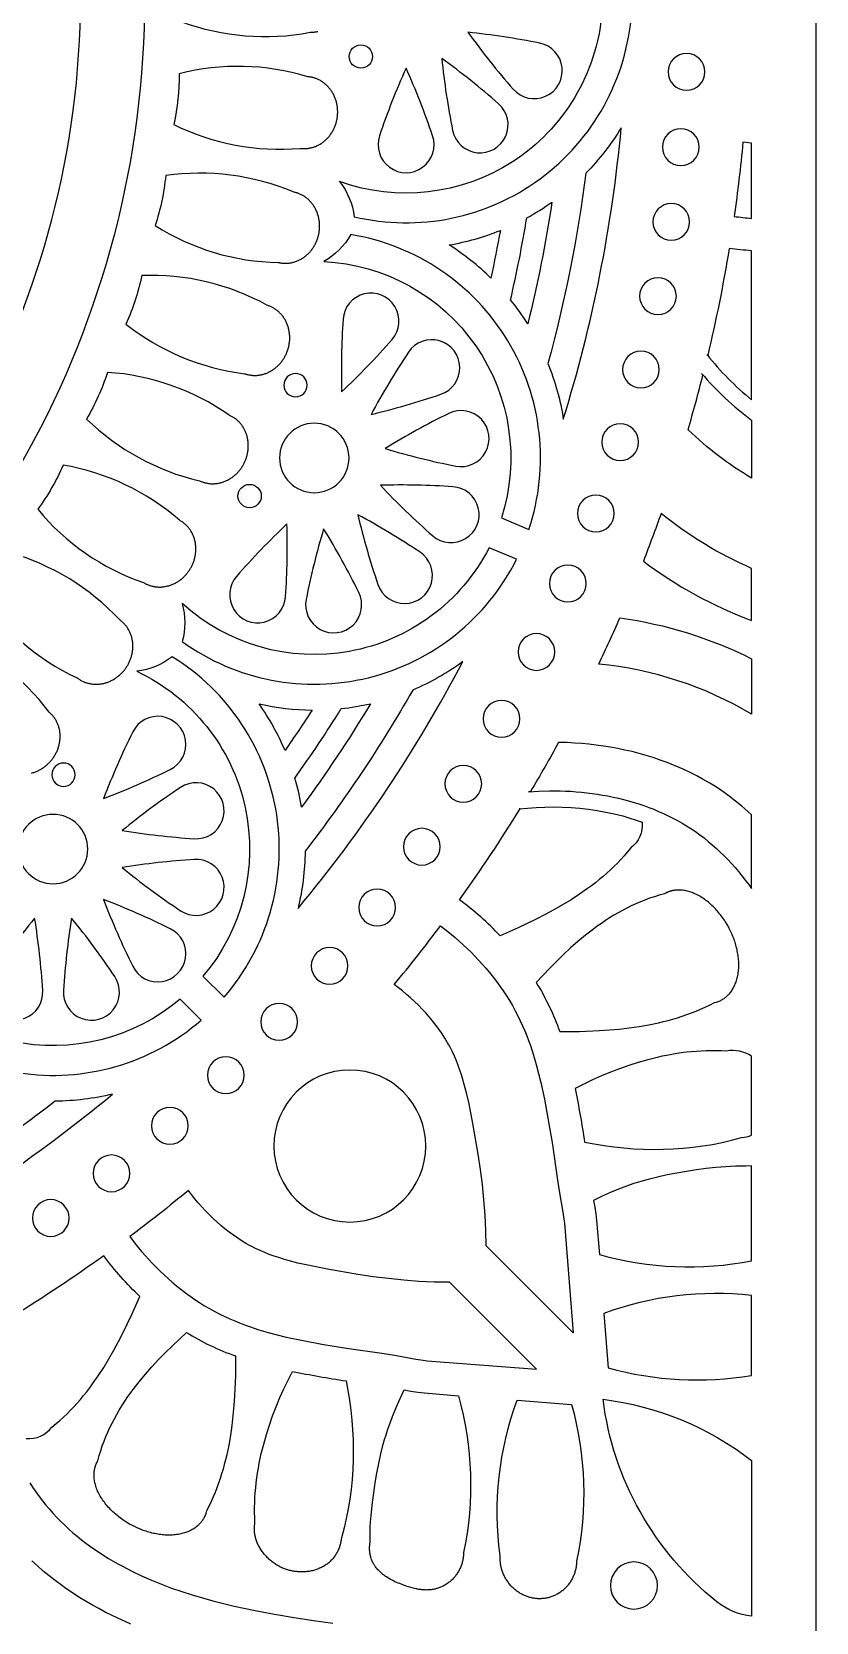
# Model space of a CAD drawing. Extents: x 101 to 1101, y 77 to 2048.
# Drawn here: x 858.1 to 1100.9, y 559.7 to 1051.9 of the extents above; entities that cross this region are included whole.
import ezdxf

# ---------------------------------------------------------------- set-up
doc = ezdxf.new("R2010")
doc.units = 0
doc.layers.add('LAYER_01', color=1, linetype='CONTINUOUS')
doc.layers.add('LAYER_03', color=7, linetype='CONTINUOUS')

msp = doc.modelspace()

# ---------------------------------------------------------------- linework, layer by layer
at = {"layer": 'LAYER_01'}
for points in [[(946.59, 1051.88), (946.35, 1051.83), (946.12, 1051.79), (945.88, 1051.75), (945.65, 1051.72), (945.42, 1051.69), (945.19, 1051.67), (944.96, 1051.66), (944.73, 1051.65), (944.51, 1051.65), (944.21, 1051.62, -0.136609), (904.52, 1054.88, 0.054769)], [(841.88, 877.89, 0.136609), (872.07, 851.92), (872.33, 851.77), (872.51, 851.64), (872.7, 851.51), (872.89, 851.39), (873.09, 851.27), (873.29, 851.16), (873.5, 851.05), (873.71, 850.94), (873.93, 850.84), (874.15, 850.74), (874.38, 850.65), (874.6, 850.56), (874.84, 850.48), (875.07, 850.4), (875.32, 850.33), (875.56, 850.27), (875.81, 850.21), (876.06, 850.16), (876.31, 850.11), (876.57, 850.07), (876.83, 850.04), (877.09, 850.01), (877.35, 849.99), (877.62, 849.98), (877.88, 849.98), (878.15, 849.98), (878.42, 849.99), (878.69, 850), (878.96, 850.03), (879.23, 850.06), (879.51, 850.1), (879.78, 850.14), (880.05, 850.19), (880.32, 850.25), (880.58, 850.32), (880.85, 850.39), (881.12, 850.47), (881.38, 850.56), (881.64, 850.65), (881.9, 850.75), (882.16, 850.86), (882.41, 850.97), (882.66, 851.09), (882.91, 851.22), (883.16, 851.35), (883.4, 851.48), (883.63, 851.62), (883.86, 851.77), (884.09, 851.92), (884.32, 852.08), (884.54, 852.24), (884.75, 852.4), (884.96, 852.57), (885.17, 852.74), (885.37, 852.92), (885.56, 853.1), (885.75, 853.28), (885.93, 853.46), (886.11, 853.65), (886.29, 853.84), (886.46, 854.03), (886.62, 854.23), (886.78, 854.42), (886.93, 854.62), (887.08, 854.82), (887.22, 855.02), (887.36, 855.23), (887.5, 855.44), (887.63, 855.65), (887.76, 855.87), (887.89, 856.1), (888.01, 856.32), (888.13, 856.56), (888.25, 856.79), (888.36, 857.03), (888.46, 857.28), (888.56, 857.53), (888.66, 857.78), (888.75, 858.03), (888.83, 858.29), (888.91, 858.55), (888.98, 858.82), (889.05, 859.08), (889.11, 859.35), (889.17, 859.62), (889.22, 859.89), (889.26, 860.17), (889.29, 860.44), (889.32, 860.72), (889.34, 861), (889.36, 861.27), (889.37, 861.55), (889.37, 861.83), (889.36, 862.11), (889.35, 862.38), (889.33, 862.66), (889.3, 862.93), (889.27, 863.21), (889.23, 863.48), (889.18, 863.75), (889.13, 864.02), (889.06, 864.28), (889, 864.54), (888.92, 864.8), (888.84, 865.06), (888.75, 865.31), (888.66, 865.56), (888.56, 865.8), (888.46, 866.04), (888.34, 866.28), (888.23, 866.51), (888.11, 866.74), (887.98, 866.96), (887.85, 867.18), (887.71, 867.39), (887.57, 867.6), (887.42, 867.8), (887.27, 868), (887.12, 868.19), (886.96, 868.37), (886.8, 868.55), (886.64, 868.73), (886.47, 868.9), (886.3, 869.06), (886.13, 869.22), (885.95, 869.37), (885.78, 869.51), (885.6, 869.65), (885.42, 869.79), (885.2, 869.98, 0.136609), (851.17, 890.68, -0.054757)], [(857.93, 822.46), (858.2, 822.54), (858.47, 822.62), (858.73, 822.7), (858.99, 822.79), (859.25, 822.89), (859.51, 822.99), (859.76, 823.1), (860.01, 823.22), (860.26, 823.34), (860.5, 823.47), (860.74, 823.6), (860.97, 823.74), (861.2, 823.88), (861.43, 824.02), (861.65, 824.17), (861.87, 824.33), (862.08, 824.48), (862.29, 824.64), (862.49, 824.81), (862.69, 824.98), (862.88, 825.15), (863.07, 825.32), (863.25, 825.5), (863.43, 825.67), (863.6, 825.86), (863.77, 826.04), (863.94, 826.22), (864.1, 826.41), (864.26, 826.61), (864.41, 826.81), (864.56, 827.01), (864.71, 827.22), (864.86, 827.44), (865, 827.66), (865.14, 827.88), (865.28, 828.11), (865.41, 828.34), (865.53, 828.58), (865.65, 828.82), (865.77, 829.06), (865.88, 829.31), (865.99, 829.56), (866.09, 829.81), (866.18, 830.07), (866.27, 830.33), (866.35, 830.6), (866.43, 830.86), (866.5, 831.13), (866.56, 831.4), (866.62, 831.67), (866.67, 831.94), (866.72, 832.22), (866.75, 832.49), (866.78, 832.77), (866.81, 833.05), (866.82, 833.32), (866.83, 833.6), (866.83, 833.88), (866.83, 834.15), (866.82, 834.43), (866.8, 834.7), (866.77, 834.97), (866.74, 835.24), (866.7, 835.51), (866.65, 835.77), (866.6, 836.04), (866.53, 836.3), (866.47, 836.55), (866.39, 836.81), (866.31, 837.06), (866.23, 837.3), (866.14, 837.55), (866.04, 837.79), (865.94, 838.02), (865.83, 838.25), (865.71, 838.48), (865.6, 838.7), (865.47, 838.91), (865.34, 839.12), (865.21, 839.33), (865.07, 839.53), (864.93, 839.73), (864.79, 839.92), (864.64, 840.1), (864.49, 840.28), (864.33, 840.46), (864.17, 840.63), (864.01, 840.79), (863.85, 840.95), (863.68, 841.1), (863.49, 841.32, 0.136609), (831.81, 865.45, -0.054757)], [(856.35, 616.54, 0.257322), (864.3, 620.11), (865.62, 621.17), (866.76, 622.16), (867.89, 623.18), (868.99, 624.22), (870.06, 625.29), (871.11, 626.39), (872.13, 627.52), (873.13, 628.66), (874.11, 629.83), (875.06, 631.02), (876, 632.24), (876.91, 633.47), (878.66, 635.99), (880.34, 638.57), (881.94, 641.2), (883.48, 643.89), (884.95, 646.61), (886.36, 649.36), (889.03, 654.92), (891.54, 660.5, -0.041587), (880.33, 673.1), (880.33, 673.1, -0.017616), (852.2, 654.39)]]:
    msp.add_lwpolyline(points, format="xyb", dxfattribs=at)
for points in [[(953.36, 1005.53, -0.136866), (957.91, 994.62, 0.461775), (1043.79, 1057.78), (1034.58, 1057.78, -0.493474)], [(993.11, 1051.72, 0.024062), (1007.13, 1034.13, 1.39346), (1015.35, 1048.36, 0.024062)], [(985.01, 1043.62, 0.024062), (988.36, 1021.38, 1.39346), (1002.59, 1029.59, 0.024062)], [(902.03, 1023.18, 0.136609), (941.17, 1015.79), (941.46, 1015.78), (941.68, 1015.76), (941.91, 1015.75), (942.14, 1015.74), (942.37, 1015.73), (942.6, 1015.74), (942.84, 1015.74), (943.08, 1015.76), (943.31, 1015.78), (943.55, 1015.8), (943.8, 1015.84), (944.04, 1015.87), (944.28, 1015.92), (944.52, 1015.97), (944.77, 1016.03), (945.01, 1016.1), (945.25, 1016.17), (945.5, 1016.25), (945.74, 1016.34), (945.98, 1016.43), (946.22, 1016.53), (946.46, 1016.64), (946.7, 1016.76), (946.94, 1016.88), (947.17, 1017.01), (947.4, 1017.15), (947.63, 1017.29), (947.86, 1017.44), (948.08, 1017.59), (948.3, 1017.76), (948.51, 1017.92), (948.73, 1018.1), (948.93, 1018.28), (949.14, 1018.46), (949.34, 1018.66), (949.53, 1018.85), (949.72, 1019.06), (949.91, 1019.26), (950.09, 1019.47), (950.26, 1019.69), (950.43, 1019.91), (950.59, 1020.14), (950.75, 1020.36), (950.9, 1020.6), (951.05, 1020.83), (951.19, 1021.07), (951.32, 1021.31), (951.45, 1021.55), (951.58, 1021.8), (951.69, 1022.04), (951.8, 1022.29), (951.9, 1022.54), (952, 1022.79), (952.09, 1023.04), (952.18, 1023.3), (952.26, 1023.55), (952.33, 1023.8), (952.4, 1024.05), (952.46, 1024.31), (952.52, 1024.56), (952.57, 1024.81), (952.61, 1025.06), (952.65, 1025.31), (952.68, 1025.55), (952.71, 1025.8), (952.74, 1026.04), (952.75, 1026.29), (952.77, 1026.54), (952.78, 1026.8), (952.78, 1027.05), (952.78, 1027.31), (952.77, 1027.57), (952.76, 1027.83), (952.74, 1028.09), (952.71, 1028.36), (952.68, 1028.62), (952.64, 1028.89), (952.6, 1029.15), (952.55, 1029.42), (952.49, 1029.68), (952.43, 1029.95), (952.36, 1030.21), (952.29, 1030.48), (952.21, 1030.74), (952.12, 1031), (952.03, 1031.26), (951.92, 1031.52), (951.82, 1031.78), (951.7, 1032.03), (951.58, 1032.28), (951.46, 1032.53), (951.33, 1032.77), (951.19, 1033.02), (951.05, 1033.25), (950.9, 1033.49), (950.74, 1033.72), (950.58, 1033.94), (950.41, 1034.16), (950.24, 1034.37), (950.07, 1034.58), (949.89, 1034.79), (949.7, 1034.99), (949.51, 1035.18), (949.32, 1035.37), (949.12, 1035.55), (948.92, 1035.72), (948.71, 1035.89), (948.5, 1036.05), (948.29, 1036.21), (948.08, 1036.36), (947.86, 1036.5), (947.64, 1036.64), (947.42, 1036.77), (947.2, 1036.89), (946.97, 1037), (946.75, 1037.11), (946.52, 1037.21), (946.29, 1037.31), (946.06, 1037.4), (945.83, 1037.48), (945.6, 1037.56), (945.37, 1037.62), (945.15, 1037.69), (944.92, 1037.74), (944.69, 1037.79), (944.46, 1037.84), (944.24, 1037.88), (944.01, 1037.91), (943.79, 1037.93), (943.5, 1037.99, 0.136609), (903.68, 1038.9, -0.054757)], [(973.94, 1040.65, 0.024062), (965.73, 1019.72, 1.39346), (982.16, 1019.72, 0.024062)], [(1029.59, 1008.09, -0.034747), (1017.88, 949.24, -0.057397), (1022.64, 932.03, 0.052173), (1040.57, 1022.17, -0.057397)], [(1080.94, 1017.37), (1078.26, 1017.71, -0.012057), (1075.53, 994.75, 0.014316), (1080.94, 994.15)], [(896.24, 991.91, 0.136609), (934.39, 980.47), (934.68, 980.44), (934.9, 980.39), (935.13, 980.35), (935.35, 980.32), (935.58, 980.29), (935.81, 980.27), (936.05, 980.25), (936.29, 980.24), (936.53, 980.24), (936.77, 980.24), (937.01, 980.24), (937.25, 980.26), (937.5, 980.28), (937.75, 980.3), (938, 980.34), (938.25, 980.38), (938.5, 980.43), (938.75, 980.48), (939, 980.54), (939.25, 980.61), (939.5, 980.69), (939.75, 980.77), (939.99, 980.86), (940.24, 980.96), (940.49, 981.06), (940.73, 981.17), (940.97, 981.29), (941.21, 981.41), (941.45, 981.54), (941.69, 981.68), (941.92, 981.83), (942.15, 981.98), (942.38, 982.14), (942.6, 982.3), (942.82, 982.47), (943.03, 982.65), (943.24, 982.83), (943.45, 983.01), (943.65, 983.21), (943.84, 983.4), (944.03, 983.6), (944.22, 983.81), (944.4, 984.02), (944.58, 984.24), (944.75, 984.45), (944.91, 984.68), (945.07, 984.9), (945.22, 985.13), (945.37, 985.36), (945.51, 985.59), (945.65, 985.83), (945.78, 986.07), (945.9, 986.31), (946.02, 986.55), (946.13, 986.79), (946.23, 987.03), (946.33, 987.27), (946.42, 987.52), (946.51, 987.76), (946.59, 988.01), (946.67, 988.25), (946.74, 988.49), (946.81, 988.74), (946.86, 988.98), (946.92, 989.22), (946.97, 989.46), (947.01, 989.71), (947.05, 989.96), (947.09, 990.21), (947.12, 990.46), (947.14, 990.72), (947.16, 990.98), (947.17, 991.24), (947.18, 991.5), (947.18, 991.77), (947.18, 992.03), (947.17, 992.3), (947.16, 992.57), (947.14, 992.84), (947.11, 993.11), (947.07, 993.38), (947.03, 993.65), (946.99, 993.92), (946.93, 994.19), (946.87, 994.46), (946.81, 994.73), (946.73, 994.99), (946.65, 995.26), (946.57, 995.52), (946.48, 995.79), (946.38, 996.05), (946.27, 996.3), (946.16, 996.56), (946.04, 996.81), (945.92, 997.06), (945.79, 997.3), (945.65, 997.54), (945.51, 997.78), (945.36, 998.01), (945.21, 998.23), (945.05, 998.46), (944.88, 998.67), (944.72, 998.89), (944.54, 999.09), (944.36, 999.29), (944.18, 999.49), (943.99, 999.68), (943.8, 999.86), (943.61, 1000.04), (943.41, 1000.21), (943.21, 1000.37), (943.01, 1000.53), (942.8, 1000.68), (942.59, 1000.83), (942.38, 1000.96), (942.17, 1001.1), (941.95, 1001.22), (941.74, 1001.34), (941.52, 1001.45), (941.3, 1001.56), (941.08, 1001.66), (940.86, 1001.75), (940.64, 1001.83), (940.42, 1001.91), (940.19, 1001.99), (939.97, 1002.06), (939.75, 1002.12), (939.53, 1002.17), (939.31, 1002.22), (939.03, 1002.31, 0.136609), (899.53, 1007.37, -0.054757)], [(1019.13, 999.17, -0.022725), (1011.63, 961.47, 0.029452), (1006.3, 968.95, 0.015532), (1011.35, 994.31, 0.029452)], [(1003.14, 990.43, -0.009198), (1000.21, 975.68, 0.052907), (987.31, 985.91, 0.052907)], [(956.81, 989.12, -0.136866), (948.44, 980.77, -0.493474), (1003.47, 901.42), (1011.99, 897.89, 0.461775)], [(1080.94, 984.12, -0.016325), (1074.01, 984.86, -0.017616), (1067.35, 951.75), (1067.17, 951.97, 0.05534), (1080.94, 938.02)], [(887.22, 961.42, 0.136609), (923.96, 946.06), (924.25, 945.99), (924.46, 945.93), (924.68, 945.86), (924.9, 945.81), (925.13, 945.75), (925.35, 945.71), (925.59, 945.67), (925.82, 945.63), (926.06, 945.6), (926.3, 945.58), (926.54, 945.56), (926.79, 945.54), (927.03, 945.54), (927.28, 945.54), (927.53, 945.55), (927.78, 945.56), (928.04, 945.58), (928.29, 945.61), (928.55, 945.65), (928.8, 945.69), (929.06, 945.74), (929.32, 945.79), (929.57, 945.86), (929.83, 945.93), (930.09, 946), (930.34, 946.09), (930.59, 946.18), (930.84, 946.28), (931.1, 946.39), (931.34, 946.5), (931.59, 946.62), (931.83, 946.75), (932.07, 946.88), (932.31, 947.02), (932.55, 947.16), (932.78, 947.32), (933.01, 947.47), (933.23, 947.64), (933.45, 947.81), (933.67, 947.98), (933.88, 948.16), (934.08, 948.35), (934.29, 948.54), (934.48, 948.74), (934.68, 948.93), (934.86, 949.14), (935.04, 949.35), (935.22, 949.56), (935.39, 949.77), (935.55, 949.99), (935.71, 950.21), (935.87, 950.43), (936.01, 950.66), (936.16, 950.88), (936.29, 951.11), (936.42, 951.34), (936.55, 951.57), (936.66, 951.81), (936.78, 952.04), (936.88, 952.28), (936.99, 952.51), (937.08, 952.74), (937.17, 952.98), (937.25, 953.21), (937.33, 953.45), (937.41, 953.68), (937.48, 953.92), (937.54, 954.17), (937.6, 954.41), (937.66, 954.66), (937.71, 954.91), (937.76, 955.17), (937.8, 955.43), (937.83, 955.69), (937.86, 955.95), (937.89, 956.22), (937.91, 956.48), (937.92, 956.75), (937.93, 957.02), (937.93, 957.29), (937.92, 957.57), (937.91, 957.84), (937.89, 958.11), (937.87, 958.39), (937.84, 958.66), (937.8, 958.94), (937.75, 959.21), (937.7, 959.48), (937.64, 959.75), (937.58, 960.03), (937.51, 960.29), (937.43, 960.56), (937.34, 960.82), (937.25, 961.09), (937.16, 961.35), (937.05, 961.6), (936.94, 961.86), (936.82, 962.1), (936.7, 962.35), (936.57, 962.59), (936.44, 962.83), (936.3, 963.06), (936.15, 963.29), (936, 963.51), (935.85, 963.73), (935.68, 963.95), (935.52, 964.15), (935.35, 964.35), (935.17, 964.55), (934.99, 964.74), (934.81, 964.93), (934.63, 965.1), (934.44, 965.28), (934.24, 965.44), (934.05, 965.6), (933.85, 965.76), (933.65, 965.9), (933.45, 966.04), (933.24, 966.18), (933.03, 966.31), (932.83, 966.43), (932.62, 966.54), (932.4, 966.65), (932.19, 966.75), (931.98, 966.85), (931.77, 966.94), (931.55, 967.02), (931.34, 967.1), (931.13, 967.17), (930.86, 967.29, 0.136609), (892.1, 976.45, -0.054757)], [(954.01, 940.45, 0.024062), (969.61, 956.65, 1.39346), (954.43, 962.93, 0.024062)], [(963.1, 933.47, 0.024062), (984.71, 939.7, 1.39346), (974.71, 952.74, 0.024062)], [(875.05, 932.04, 0.136609), (909.99, 912.92), (910.27, 912.83), (910.47, 912.74), (910.68, 912.65), (910.9, 912.57), (911.12, 912.5), (911.34, 912.43), (911.57, 912.36), (911.79, 912.3), (912.03, 912.25), (912.26, 912.2), (912.5, 912.15), (912.75, 912.12), (912.99, 912.09), (913.24, 912.06), (913.49, 912.04), (913.74, 912.03), (913.99, 912.02), (914.25, 912.02), (914.51, 912.03), (914.77, 912.05), (915.03, 912.07), (915.29, 912.1), (915.55, 912.13), (915.81, 912.18), (916.07, 912.23), (916.34, 912.29), (916.6, 912.35), (916.86, 912.42), (917.12, 912.5), (917.38, 912.59), (917.64, 912.68), (917.89, 912.78), (918.14, 912.89), (918.4, 913), (918.65, 913.12), (918.89, 913.25), (919.13, 913.39), (919.37, 913.53), (919.61, 913.67), (919.84, 913.82), (920.07, 913.98), (920.3, 914.14), (920.52, 914.31), (920.73, 914.49), (920.95, 914.66), (921.15, 914.85), (921.35, 915.03), (921.55, 915.22), (921.74, 915.42), (921.93, 915.62), (922.11, 915.82), (922.29, 916.03), (922.46, 916.23), (922.62, 916.45), (922.78, 916.66), (922.93, 916.87), (923.08, 917.09), (923.22, 917.31), (923.36, 917.53), (923.49, 917.75), (923.62, 917.98), (923.74, 918.2), (923.85, 918.43), (923.96, 918.65), (924.06, 918.87), (924.16, 919.1), (924.25, 919.33), (924.34, 919.57), (924.43, 919.81), (924.51, 920.05), (924.59, 920.29), (924.66, 920.54), (924.73, 920.79), (924.79, 921.05), (924.85, 921.31), (924.9, 921.57), (924.95, 921.83), (924.99, 922.1), (925.03, 922.37), (925.06, 922.64), (925.08, 922.91), (925.09, 923.18), (925.11, 923.46), (925.11, 923.73), (925.11, 924.01), (925.1, 924.28), (925.08, 924.56), (925.06, 924.84), (925.03, 925.11), (924.99, 925.39), (924.95, 925.66), (924.9, 925.94), (924.84, 926.21), (924.78, 926.48), (924.71, 926.75), (924.63, 927.01), (924.55, 927.28), (924.46, 927.54), (924.36, 927.79), (924.26, 928.05), (924.15, 928.3), (924.04, 928.54), (923.92, 928.79), (923.79, 929.02), (923.66, 929.26), (923.52, 929.49), (923.38, 929.71), (923.23, 929.93), (923.07, 930.14), (922.92, 930.35), (922.75, 930.55), (922.59, 930.75), (922.42, 930.94), (922.24, 931.13), (922.06, 931.3), (921.88, 931.48), (921.7, 931.65), (921.51, 931.81), (921.32, 931.96), (921.13, 932.11), (920.93, 932.25), (920.74, 932.39), (920.54, 932.52), (920.34, 932.64), (920.14, 932.76), (919.94, 932.87), (919.73, 932.98), (919.53, 933.08), (919.32, 933.17), (919.07, 933.32, 0.136609), (881.48, 946.48, -0.054757)], [(1080.94, 913.78, -0.060132), (1061.27, 928.75, 0.009156), (1065.87, 945.7), (1065.47, 946.16, 0.057146), (1080.94, 931.71)], [(967.48, 922.89, 0.024062), (989.31, 917.48, 1.39346), (987.17, 933.77, 0.024062)], [(859.89, 904.1, 0.136609), (892.63, 881.43), (892.9, 881.31), (893.09, 881.2), (893.29, 881.09), (893.5, 880.99), (893.71, 880.89), (893.92, 880.8), (894.14, 880.71), (894.36, 880.62), (894.59, 880.54), (894.82, 880.47), (895.05, 880.4), (895.29, 880.34), (895.53, 880.28), (895.77, 880.23), (896.02, 880.19), (896.27, 880.15), (896.52, 880.12), (896.78, 880.09), (897.03, 880.07), (897.29, 880.06), (897.55, 880.05), (897.82, 880.05), (898.08, 880.06), (898.34, 880.08), (898.61, 880.1), (898.88, 880.13), (899.14, 880.17), (899.41, 880.21), (899.68, 880.27), (899.94, 880.32), (900.21, 880.39), (900.48, 880.46), (900.74, 880.54), (901, 880.63), (901.26, 880.72), (901.52, 880.83), (901.77, 880.93), (902.03, 881.05), (902.28, 881.17), (902.53, 881.29), (902.77, 881.43), (903.01, 881.57), (903.25, 881.71), (903.48, 881.86), (903.71, 882.01), (903.93, 882.17), (904.16, 882.34), (904.37, 882.51), (904.58, 882.68), (904.79, 882.86), (904.99, 883.04), (905.19, 883.23), (905.38, 883.42), (905.56, 883.61), (905.74, 883.81), (905.92, 884.01), (906.09, 884.21), (906.25, 884.41), (906.41, 884.62), (906.56, 884.82), (906.71, 885.03), (906.85, 885.24), (906.99, 885.45), (907.12, 885.66), (907.25, 885.88), (907.37, 886.09), (907.49, 886.31), (907.6, 886.54), (907.71, 886.76), (907.82, 887), (907.92, 887.23), (908.02, 887.47), (908.11, 887.72), (908.2, 887.96), (908.29, 888.21), (908.37, 888.47), (908.44, 888.73), (908.51, 888.99), (908.57, 889.25), (908.63, 889.52), (908.68, 889.78), (908.73, 890.05), (908.77, 890.32), (908.8, 890.6), (908.82, 890.87), (908.84, 891.15), (908.86, 891.43), (908.86, 891.7), (908.86, 891.98), (908.86, 892.26), (908.84, 892.54), (908.82, 892.81), (908.79, 893.09), (908.76, 893.36), (908.72, 893.64), (908.67, 893.91), (908.61, 894.18), (908.55, 894.45), (908.48, 894.72), (908.41, 894.98), (908.32, 895.24), (908.23, 895.5), (908.14, 895.75), (908.04, 896), (907.93, 896.25), (907.82, 896.49), (907.7, 896.72), (907.57, 896.96), (907.44, 897.19), (907.31, 897.41), (907.17, 897.63), (907.02, 897.84), (906.87, 898.05), (906.72, 898.25), (906.56, 898.45), (906.4, 898.64), (906.23, 898.82), (906.06, 899), (905.89, 899.18), (905.72, 899.35), (905.54, 899.51), (905.36, 899.66), (905.17, 899.81), (904.99, 899.96), (904.8, 900.1), (904.61, 900.23), (904.42, 900.36), (904.23, 900.48), (904.03, 900.59), (903.79, 900.76, 0.136609), (867.79, 917.78, -0.054757)], [(965.99, 911.53, 0.024062), (982.19, 895.93, 1.39346), (988.48, 911.11, 0.024062)], [(959.01, 902.44, 0.024062), (965.24, 880.83, 1.39346), (978.28, 890.84, 0.024062)], [(1080.94, 885.83, -0.068065), (1052.92, 902.82, -0.008194), (1047.43, 888.09, 0.072327), (1080.94, 869.69)], [(937.07, 899.56, 0.024062), (921.47, 883.36, 1.39346), (936.65, 877.07, 0.024062)], [(948.43, 898.06, 0.024062), (943.02, 876.23, 1.39346), (959.31, 878.38, 0.024062)], [(904.62, 874.98, -0.136866), (904.64, 863.16, 0.461775), (1008.16, 888.65), (999.65, 892.18, -0.493474)], [(1080.94, 840.73, 0.109104), (1033.62, 856.23, 0.008194), (1040.16, 870.52, -0.081681), (1080.94, 857.86)], [(901.52, 858.5, -0.136866), (890.59, 854, -0.493474), (911.07, 759.62), (917.59, 753.1, 0.461775)], [(976.02, 848.17, -0.034747), (942.69, 798.29, -0.057397), (940.49, 780.57, 0.052173), (991.55, 856.98, -0.057397)], [(944.83, 841.98, -0.009198), (936.47, 829.48, 0.052907), (928.47, 843.87, 0.052907)], [(962.95, 843.94, -0.022725), (941.6, 811.98, 0.029452), (939.53, 820.93, 0.015532), (953.89, 842.42, 0.029452)], [(880.31, 814.61, 0.024062), (900.93, 823.6, 1.39346), (889.31, 835.22, 0.024062)], [(1080.94, 809.51), (1079.73, 810.62), (1077.88, 812.23), (1075.99, 813.78), (1074.03, 815.29), (1072.02, 816.73), (1070.03, 818.07), (1068, 819.34), (1065.99, 820.51), (1063.95, 821.62), (1061.88, 822.68), (1059.77, 823.67), (1057.31, 824.74), (1054.81, 825.74), (1052.67, 826.52), (1050.51, 827.25), (1048.32, 827.92), (1046.13, 828.54), (1043.93, 829.11), (1041.73, 829.62), (1039.51, 830.08), (1037.28, 830.48), (1035.06, 830.84), (1032.83, 831.15), (1030.59, 831.41), (1028.35, 831.62), (1026.12, 831.78), (1023.88, 831.9), (1021.19, 831.98, -0.009156), (1012.46, 816.74), (1011.85, 816.7), (1015.1, 816.9), (1018.37, 816.99), (1020.01, 816.99), (1021.66, 816.97), (1023.31, 816.91), (1024.96, 816.83), (1026.61, 816.71), (1028.26, 816.57), (1029.9, 816.39), (1031.55, 816.19), (1033.18, 815.95), (1034.82, 815.69), (1036.45, 815.39), (1038.07, 815.06), (1039.68, 814.7), (1041.28, 814.31), (1042.87, 813.88), (1044.46, 813.42), (1046.02, 812.93), (1047.58, 812.41), (1049.12, 811.85), (1050.65, 811.26), (1052.15, 810.64), (1053.65, 809.98), (1055.12, 809.28), (1056.57, 808.55), (1058, 807.79), (1059.41, 806.99), (1060.8, 806.16), (1062.17, 805.29), (1063.54, 804.36), (1064.89, 803.39), (1066.21, 802.39), (1067.51, 801.35), (1068.77, 800.28), (1070.02, 799.18), (1071.23, 798.05), (1072.42, 796.89), (1073.58, 795.7), (1074.72, 794.49), (1075.82, 793.25), (1076.9, 791.99), (1077.95, 790.7), (1078.98, 789.39), (1079.98, 788.07), (1080.94, 786.72)], [(886.04, 804.69, 0.024062), (908.39, 802.17, 1.39346), (904.14, 818.04, 0.024062)], [(1009.23, 811.42), (1008.94, 811.39), (1011.59, 811.66), (1014.24, 811.85), (1016.93, 811.96), (1019.62, 812), (1022.33, 811.95), (1025.03, 811.81), (1027.74, 811.6), (1030.43, 811.29), (1033.11, 810.9), (1035.78, 810.43), (1038.41, 809.86), (1039.71, 809.55), (1041.02, 809.21), (1042.3, 808.85), (1043.58, 808.46), (1044.85, 808.06), (1047.08, 807.28, -0.257322), (1043.52, 799.32), (1042.45, 798.01), (1041.46, 796.86), (1040.44, 795.73), (1039.4, 794.64), (1038.33, 793.56), (1037.23, 792.51), (1036.11, 791.49), (1034.96, 790.49), (1033.79, 789.51), (1032.6, 788.56), (1031.39, 787.63), (1030.15, 786.72), (1027.64, 784.96), (1025.05, 783.28), (1022.42, 781.68), (1019.73, 780.14), (1017.01, 778.67), (1014.26, 777.26), (1008.7, 774.59), (1003.12, 772.08, 0.041587), (990.52, 783.29), (990.52, 783.3, 0.017616)], [(886.04, 793.23, 0.024062), (904.14, 779.88, 1.39346), (908.39, 795.75, 0.024062)], [(880.31, 783.31, 0.024062), (889.31, 762.7, 1.39346), (900.93, 774.32, 0.024062)], [(1014.25, 757.67, -0.051759), (1021.53, 742.47), (1027.65, 742.53), (1033.81, 742.77), (1036.89, 742.98), (1039.97, 743.26), (1043.04, 743.61), (1046.09, 744.05), (1049.12, 744.58), (1052.13, 745.21), (1053.62, 745.56), (1055.1, 745.94), (1056.57, 746.35), (1058.03, 746.78), (1059.48, 747.25), (1060.92, 747.74), (1062.34, 748.26), (1063.76, 748.82), (1065.15, 749.4), (1066.53, 750.02), (1067.9, 750.67), (1069.41, 751.44), (1069.84, 751.55), (1070.11, 751.63), (1070.37, 751.71), (1070.63, 751.81), (1070.9, 751.91), (1071.16, 752.03), (1071.42, 752.15), (1071.67, 752.29), (1071.93, 752.43), (1072.18, 752.59), (1072.43, 752.75), (1072.67, 752.93), (1072.8, 753.02), (1072.92, 753.12), (1073.04, 753.21), (1073.16, 753.31), (1073.27, 753.42), (1073.39, 753.52), (1073.51, 753.63), (1073.62, 753.74), (1073.73, 753.85), (1073.84, 753.97), (1074.06, 754.21), (1074.28, 754.46), (1074.49, 754.73), (1074.69, 755), (1074.88, 755.28), (1075.07, 755.58), (1075.25, 755.88), (1075.43, 756.2), (1075.59, 756.52), (1075.75, 756.86), (1075.9, 757.21), (1076.04, 757.56), (1076.17, 757.92), (1076.29, 758.3), (1076.41, 758.68), (1076.51, 759.07), (1076.6, 759.47), (1076.68, 759.87), (1076.76, 760.28), (1076.82, 760.7), (1076.87, 761.13), (1076.91, 761.56), (1076.94, 761.99), (1076.96, 762.44), (1076.97, 762.88), (1076.97, 763.33), (1076.96, 763.78), (1076.94, 764.24), (1076.91, 764.69), (1076.87, 765.15), (1076.82, 765.61), (1076.76, 766.07), (1076.69, 766.53), (1076.61, 766.99), (1076.52, 767.45), (1076.42, 767.91), (1076.31, 768.37), (1076.19, 768.82), (1076.07, 769.27), (1075.94, 769.72), (1075.8, 770.17), (1075.65, 770.61), (1075.49, 771.05), (1075.16, 771.91), (1074.81, 772.75), (1074.42, 773.59), (1074, 774.42), (1073.54, 775.26), (1073.04, 776.1), (1072.78, 776.52), (1072.51, 776.93), (1072.23, 777.35), (1071.95, 777.75), (1071.65, 778.16), (1071.35, 778.56), (1071.04, 778.95), (1070.72, 779.34), (1070.39, 779.72), (1070.06, 780.1), (1069.72, 780.47), (1069.37, 780.83), (1069.02, 781.18), (1068.66, 781.53), (1068.3, 781.86), (1067.93, 782.19), (1067.56, 782.5), (1067.18, 782.8), (1066.8, 783.09), (1066.42, 783.37), (1066.03, 783.64), (1065.65, 783.89), (1065.26, 784.14), (1064.87, 784.37), (1064.48, 784.59), (1064.09, 784.79), (1063.7, 784.98), (1063.31, 785.16), (1062.93, 785.32), (1062.54, 785.48), (1062.16, 785.62), (1061.78, 785.74), (1061.4, 785.85), (1061.02, 785.95), (1060.65, 786.04), (1060.29, 786.11), (1059.92, 786.17), (1059.56, 786.22), (1059.21, 786.25), (1058.86, 786.27), (1058.52, 786.28), (1058.18, 786.28), (1057.85, 786.27), (1057.53, 786.25), (1057.37, 786.23), (1057.21, 786.21), (1057.05, 786.19), (1056.9, 786.17), (1056.75, 786.14), (1056.59, 786.12), (1056.44, 786.09), (1056.3, 786.05), (1056.15, 786.02), (1056.01, 785.98), (1055.86, 785.94), (1055.72, 785.9), (1055.58, 785.85), (1055.44, 785.8), (1055.31, 785.76), (1055.17, 785.71), (1055.04, 785.65), (1054.91, 785.6), (1054.78, 785.54), (1054.66, 785.48), (1054.41, 785.36), (1054.01, 785.14), (1052.33, 784.68), (1050.84, 784.23), (1049.37, 783.73), (1047.92, 783.19), (1046.49, 782.62), (1045.08, 782.01), (1043.68, 781.37), (1042.3, 780.69), (1040.94, 779.98), (1039.6, 779.24), (1038.28, 778.46), (1036.98, 777.66), (1035.69, 776.83), (1034.42, 775.98), (1033.17, 775.1), (1031.94, 774.2), (1029.52, 772.33), (1027.17, 770.38), (1024.88, 768.37), (1022.65, 766.3), (1020.48, 764.19), (1018.35, 762.04)], [(809.63, 773.03, -0.136866), (805.12, 762.1, 0.461775), (910.52, 746.03), (904, 752.55, -0.493474)], [(858.94, 777.58, 0.024062), (845.58, 759.49, 1.39346), (861.45, 755.23, 0.024062)], [(870.39, 777.58, 0.024062), (867.87, 755.23, 1.39346), (883.75, 759.49, 0.024062)], [(1025.64, 649.29), (998.72, 676.21), (998.66, 680.96), (998.44, 685.69), (998.08, 690.41), (997.59, 695.13), (996.99, 699.85), (996.3, 704.56), (994.67, 713.99), (993.46, 720.11), (992.77, 723.14), (991.99, 726.15), (991.56, 727.63), (991.11, 729.11), (990.62, 730.57), (990.09, 732.01), (989.53, 733.44), (988.92, 734.85), (988.28, 736.24), (987.59, 737.61), (987.2, 738.33), (986.81, 739.04), (985.97, 740.43), (985.09, 741.81), (984.17, 743.15), (983.2, 744.47), (982.18, 745.76), (981.13, 747.03), (980.04, 748.27), (978.92, 749.47), (977.76, 750.65), (976.58, 751.8), (975.37, 752.91), (974.13, 754), (972.87, 755.05), (971.59, 756.07), (970.3, 757.06, 0.012057), (984.61, 775.23), (986.92, 773.42), (989.18, 771.55), (990.43, 770.46), (991.66, 769.34), (992.87, 768.21), (994.06, 767.05), (995.24, 765.85), (996.41, 764.62), (997.56, 763.35), (998.69, 762.07), (999.81, 760.73), (1000.9, 759.36), (1001.97, 757.98), (1003, 756.57), (1004.02, 755.09), (1005.01, 753.59), (1005.96, 752.06), (1006.87, 750.51), (1007.75, 748.93), (1008.58, 747.34), (1009.33, 745.8), (1010.04, 744.25), (1010.7, 742.73), (1011.32, 741.2), (1011.9, 739.7), (1012.44, 738.19), (1013.41, 735.23), (1014.26, 732.34), (1015, 729.56), (1015.67, 726.77), (1016.77, 721.52), (1017.86, 715.72), (1019.14, 708.14), (1020.81, 696.47), (1021.42, 692.59), (1022.51, 686.61), (1022.83, 684.42), (1022.98, 683.18)], [(1080.94, 734.92, 0.181651), (1073.21, 736.47), (1071.49, 736.54), (1069.96, 736.56), (1068.42, 736.56), (1066.89, 736.52), (1065.36, 736.45), (1063.83, 736.35), (1062.3, 736.23), (1060.78, 736.07), (1059.26, 735.88), (1057.74, 735.66), (1056.23, 735.41), (1054.73, 735.13), (1053.23, 734.83), (1051.74, 734.5), (1048.77, 733.76), (1045.83, 732.93), (1042.93, 732), (1040.05, 730.99), (1037.22, 729.9), (1034.43, 728.74), (1031.67, 727.51), (1028.96, 726.23), (1026.3, 724.88, -0.011286), (1029.24, 708.26), (1032.23, 707.7), (1035.25, 707.21), (1038.29, 706.81), (1041.34, 706.48), (1044.41, 706.24), (1047.48, 706.09), (1050.56, 706.02), (1053.64, 706.05), (1056.7, 706.17), (1059.76, 706.38), (1062.81, 706.69), (1065.83, 707.1), (1068.83, 707.59), (1071.8, 708.18), (1074.74, 708.87), (1077.82, 709.7, 0.069334), (1080.94, 710.4)], [(865.34, 720.94, -0.034747), (815.45, 687.6, -0.057397), (806.64, 672.07, 0.052173), (883.06, 723.13, -0.057397)], [(1080.94, 700.96), (1079.17, 700.8), (1077.48, 700.83), (1075.96, 700.81), (1074.44, 700.76), (1072.92, 700.67), (1069.89, 700.42), (1066.86, 700.09), (1063.84, 699.69), (1060.81, 699.23), (1057.8, 698.71), (1054.8, 698.13), (1051.82, 697.47), (1048.87, 696.73), (1047.4, 696.32), (1045.95, 695.88), (1044.5, 695.43), (1043.07, 694.94), (1041.65, 694.43), (1040.24, 693.89), (1037.46, 692.75), (1034.72, 691.53), (1032.03, 690.23), (1032.39, 688.15), (1032.7, 686.07), (1032.95, 683.97), (1033.83, 673.45, 0.116527), (1080.94, 671.56)], [(1014.33, 637.98), (987.41, 664.9), (982.67, 664.97), (977.93, 665.19), (973.21, 665.55), (968.49, 666.03), (963.77, 666.63), (959.06, 667.32), (949.63, 668.95), (943.51, 670.16), (940.48, 670.85), (937.48, 671.63), (935.99, 672.06), (934.52, 672.52), (933.06, 673.01), (931.61, 673.53), (930.18, 674.09), (928.77, 674.7), (927.38, 675.34), (926.01, 676.03), (925.29, 676.42), (924.59, 676.82), (923.19, 677.65), (921.82, 678.53), (920.47, 679.46), (919.15, 680.43), (917.86, 681.44), (916.59, 682.49), (915.36, 683.58), (914.15, 684.7), (912.97, 685.86), (911.83, 687.04), (910.71, 688.25), (909.62, 689.49), (908.57, 690.75), (907.55, 692.03), (906.56, 693.32, -0.012057), (888.39, 679.02), (890.2, 676.7), (892.07, 674.45), (893.16, 673.19), (894.28, 671.96), (895.41, 670.75), (896.57, 669.57), (897.78, 668.38), (899, 667.21), (900.27, 666.06), (901.56, 664.93), (902.9, 663.81), (904.26, 662.72), (905.65, 661.66), (907.06, 660.63), (908.53, 659.6), (910.04, 658.61), (911.56, 657.66), (913.11, 656.75), (914.69, 655.87), (916.29, 655.04), (917.82, 654.29), (919.37, 653.58), (920.89, 652.92), (922.42, 652.3), (923.92, 651.73), (925.43, 651.18), (928.39, 650.21), (931.28, 649.36), (934.06, 648.62), (936.85, 647.96), (942.1, 646.85), (947.9, 645.76), (955.48, 644.49), (967.15, 642.81), (971.03, 642.2), (977.01, 641.11), (979.21, 640.79), (980.44, 640.64)], [(1080.94, 660.83, 0.115837), (1035.21, 655.27), (1036.5, 638.43, 0.109652), (1080.94, 636.08)], [(905.95, 649.37, 0.051759), (921.15, 642.09), (921.09, 635.97), (920.85, 629.81), (920.64, 626.73), (920.36, 623.65), (920.01, 620.58), (919.57, 617.53), (919.04, 614.5), (918.41, 611.49), (918.06, 610), (917.68, 608.52), (917.27, 607.05), (916.84, 605.59), (916.38, 604.14), (915.88, 602.7), (915.36, 601.28), (914.8, 599.87), (914.22, 598.47), (913.6, 597.09), (912.95, 595.72), (912.18, 594.22), (912.07, 593.78), (912, 593.51), (911.91, 593.25), (911.81, 592.99), (911.71, 592.73), (911.59, 592.47), (911.47, 592.21), (911.33, 591.95), (911.19, 591.7), (911.03, 591.44), (910.87, 591.19), (910.69, 590.95), (910.6, 590.83), (910.51, 590.71), (910.41, 590.59), (910.31, 590.47), (910.21, 590.35), (910.1, 590.23), (909.99, 590.12), (909.88, 590), (909.77, 589.89), (909.65, 589.78), (909.41, 589.56), (909.16, 589.34), (908.9, 589.14), (908.62, 588.93), (908.34, 588.74), (908.04, 588.55), (907.74, 588.37), (907.42, 588.19), (907.1, 588.03), (906.76, 587.87), (906.42, 587.72), (906.06, 587.58), (905.7, 587.45), (905.33, 587.33), (904.94, 587.22), (904.55, 587.11), (904.16, 587.02), (903.75, 586.94), (903.34, 586.87), (902.92, 586.8), (902.49, 586.75), (902.06, 586.71), (901.63, 586.68), (901.19, 586.66), (900.74, 586.65), (900.29, 586.65), (899.84, 586.66), (899.39, 586.68), (898.93, 586.71), (898.47, 586.75), (898.01, 586.8), (897.55, 586.86), (897.09, 586.93), (896.63, 587.02), (896.17, 587.11), (895.71, 587.2), (895.26, 587.31), (894.8, 587.43), (894.35, 587.55), (893.9, 587.69), (893.45, 587.83), (893.01, 587.97), (892.57, 588.13), (891.71, 588.46), (890.87, 588.82), (890.04, 589.2), (889.2, 589.62), (888.36, 590.08), (887.52, 590.58), (887.1, 590.84), (886.69, 591.11), (886.28, 591.39), (885.87, 591.68), (885.46, 591.97), (885.06, 592.28), (884.67, 592.59), (884.28, 592.91), (883.9, 593.23), (883.52, 593.57), (883.15, 593.91), (882.79, 594.25), (882.44, 594.61), (882.09, 594.96), (881.76, 595.33), (881.44, 595.69), (881.12, 596.07), (880.82, 596.44), (880.53, 596.82), (880.25, 597.2), (879.98, 597.59), (879.73, 597.97), (879.48, 598.36), (879.25, 598.75), (879.04, 599.14), (878.83, 599.53), (878.64, 599.92), (878.46, 600.31), (878.3, 600.7), (878.15, 601.08), (878.01, 601.46), (877.88, 601.85), (877.77, 602.22), (877.67, 602.6), (877.59, 602.97), (877.51, 603.34), (877.45, 603.7), (877.41, 604.06), (877.37, 604.41), (877.35, 604.76), (877.34, 605.1), (877.34, 605.44), (877.35, 605.77), (877.37, 606.09), (877.39, 606.25), (877.41, 606.41), (877.43, 606.57), (877.45, 606.72), (877.48, 606.88), (877.51, 607.03), (877.54, 607.18), (877.57, 607.33), (877.61, 607.47), (877.64, 607.62), (877.68, 607.76), (877.73, 607.9), (877.77, 608.04), (877.82, 608.18), (877.87, 608.31), (877.92, 608.45), (877.97, 608.58), (878.02, 608.71), (878.08, 608.84), (878.14, 608.97), (878.26, 609.21), (878.48, 609.61), (878.94, 611.29), (879.4, 612.78), (879.89, 614.25), (880.43, 615.7), (881, 617.13), (881.61, 618.55), (882.25, 619.94), (882.93, 621.32), (883.64, 622.68), (884.39, 624.02), (885.16, 625.34), (885.96, 626.65), (886.79, 627.93), (887.64, 629.2), (888.52, 630.45), (889.42, 631.69), (891.29, 634.1), (893.24, 636.45), (895.25, 638.74), (897.32, 640.97), (899.44, 643.15), (901.59, 645.27)], [(938.74, 637.32, 0.011286), (955.37, 634.39), (955.92, 631.39), (956.41, 628.37), (956.82, 625.33), (957.14, 622.28), (957.38, 619.21), (957.54, 616.14), (957.6, 613.06), (957.57, 609.99), (957.45, 606.92), (957.24, 603.86), (956.93, 600.82), (956.53, 597.79), (956.03, 594.79), (955.44, 591.82), (954.75, 588.88), (953.92, 585.81), (953.88, 585.36), (953.84, 585.08), (953.8, 584.81), (953.75, 584.54), (953.69, 584.26), (953.63, 583.98), (953.56, 583.71), (953.48, 583.43), (953.39, 583.15), (953.29, 582.88), (953.19, 582.6), (953.08, 582.33), (952.96, 582.05), (952.84, 581.78), (952.71, 581.51), (952.56, 581.25), (952.41, 580.98), (952.25, 580.72), (952.09, 580.46), (951.91, 580.21), (951.73, 579.95), (951.54, 579.71), (951.34, 579.46), (951.14, 579.23), (950.92, 578.99), (950.7, 578.76), (950.47, 578.54), (950.23, 578.32), (949.99, 578.11), (949.74, 577.91), (949.48, 577.71), (949.22, 577.52), (948.94, 577.33), (948.67, 577.15), (948.38, 576.98), (948.09, 576.82), (947.8, 576.67), (947.5, 576.52), (947.19, 576.38), (946.88, 576.25), (946.57, 576.13), (946.25, 576.01), (945.93, 575.9), (945.6, 575.81), (945.27, 575.72), (944.94, 575.64), (944.61, 575.56), (944.27, 575.5), (943.94, 575.44), (943.6, 575.39), (943.27, 575.35), (942.93, 575.32), (942.6, 575.29), (942.27, 575.27), (941.94, 575.26), (941.61, 575.26), (941.28, 575.26), (940.96, 575.28), (940.63, 575.29), (940.32, 575.32), (940, 575.35), (939.69, 575.39), (939.38, 575.43), (939.08, 575.48), (938.77, 575.53), (938.47, 575.59), (938.17, 575.66), (937.86, 575.74), (937.55, 575.82), (937.25, 575.91), (936.94, 576.01), (936.63, 576.11), (936.33, 576.22), (936.02, 576.34), (935.72, 576.47), (935.42, 576.6), (935.12, 576.74), (934.82, 576.89), (934.53, 577.05), (934.23, 577.21), (933.94, 577.38), (933.66, 577.56), (933.37, 577.75), (933.09, 577.94), (932.81, 578.14), (932.54, 578.35), (932.27, 578.56), (932, 578.78), (931.74, 579.01), (931.49, 579.24), (931.24, 579.49), (930.99, 579.73), (930.74, 579.99), (930.5, 580.25), (930.27, 580.51), (930.04, 580.78), (929.82, 581.06), (929.6, 581.34), (929.39, 581.62), (929.19, 581.91), (929, 582.2), (928.81, 582.5), (928.63, 582.79), (928.46, 583.1), (928.3, 583.4), (928.15, 583.7), (928.01, 584.01), (927.88, 584.32), (927.76, 584.62), (927.64, 584.93), (927.54, 585.24), (927.44, 585.55), (927.35, 585.86), (927.28, 586.17), (927.21, 586.47), (927.15, 586.78), (927.1, 587.08), (927.06, 587.38), (927.03, 587.68), (927.01, 587.98), (927, 588.27), (926.99, 588.56), (926.99, 588.85), (927, 589.14), (927.02, 589.42), (927.05, 589.7), (927.08, 589.97), (927.15, 590.42), (927.08, 592.13), (927.06, 593.67), (927.06, 595.2), (927.1, 596.73), (927.17, 598.26), (927.27, 599.79), (927.4, 601.32), (927.56, 602.84), (927.75, 604.36), (927.96, 605.88), (928.21, 607.39), (928.49, 608.89), (928.79, 610.39), (929.12, 611.89), (929.86, 614.85), (930.69, 617.79), (931.62, 620.7), (932.63, 623.57), (933.72, 626.4), (934.88, 629.2), (936.11, 631.95), (937.4, 634.66)], [(973.39, 631.59), (975.47, 631.23), (977.55, 630.92), (979.65, 630.67), (990.17, 629.8, -0.12023), (991.77, 581.25), (991.75, 580.8), (991.74, 580.52), (991.71, 580.25), (991.68, 579.97), (991.64, 579.69), (991.59, 579.41), (991.54, 579.13), (991.48, 578.85), (991.42, 578.57), (991.35, 578.29), (991.27, 578), (991.18, 577.72), (991.09, 577.44), (990.99, 577.16), (990.88, 576.89), (990.76, 576.61), (990.64, 576.34), (990.51, 576.06), (990.37, 575.79), (990.22, 575.53), (990.07, 575.26), (989.91, 575), (989.75, 574.74), (989.57, 574.49), (989.39, 574.24), (989.21, 574), (989.01, 573.76), (988.81, 573.53), (988.61, 573.3), (988.39, 573.07), (988.18, 572.86), (987.95, 572.64), (987.72, 572.44), (987.49, 572.24), (987.25, 572.05), (987, 571.86), (986.75, 571.68), (986.5, 571.51), (986.24, 571.35), (985.98, 571.19), (985.71, 571.04), (985.44, 570.9), (985.17, 570.77), (984.9, 570.64), (984.62, 570.53), (984.34, 570.42), (984.05, 570.31), (983.77, 570.22), (983.48, 570.13), (983.2, 570.05), (982.91, 569.98), (982.62, 569.92), (982.33, 569.86), (982.04, 569.81), (981.75, 569.77), (981.46, 569.74), (981.17, 569.71), (980.88, 569.69), (980.59, 569.68), (980.3, 569.67), (980.01, 569.68), (979.72, 569.68), (979.43, 569.7), (979.14, 569.72), (978.84, 569.75), (978.54, 569.78), (978.24, 569.82), (977.93, 569.87), (977.61, 569.92), (977.28, 569.99), (976.95, 570.06), (976.6, 570.14), (975.89, 570.32), (975.13, 570.54), (974.3, 570.8), (972.94, 571.27), (971.97, 571.64), (971.48, 571.83), (971, 572.04), (970.52, 572.25), (970.05, 572.48), (969.6, 572.71), (969.15, 572.95), (968.72, 573.19), (968.31, 573.45), (967.91, 573.7), (967.52, 573.97), (967.15, 574.24), (966.79, 574.51), (966.45, 574.79), (966.12, 575.08), (965.81, 575.36), (965.52, 575.66), (965.24, 575.95), (964.97, 576.25), (964.73, 576.55), (964.49, 576.85), (964.38, 577), (964.27, 577.16), (964.17, 577.31), (964.07, 577.46), (963.98, 577.62), (963.89, 577.77), (963.8, 577.92), (963.72, 578.08), (963.64, 578.23), (963.56, 578.38), (963.49, 578.54), (963.42, 578.69), (963.36, 578.85), (963.3, 579), (963.24, 579.15), (963.18, 579.31), (963.13, 579.46), (963.08, 579.61), (963.04, 579.77), (963, 579.92), (962.92, 580.22), (962.85, 580.53), (962.8, 580.83), (962.76, 581.13), (962.72, 581.43), (962.69, 581.72), (962.68, 582.02), (962.67, 582.31), (962.66, 582.6), (962.67, 582.89), (962.68, 583.17), (962.7, 583.45), (962.72, 583.73), (962.76, 584), (962.82, 584.45), (962.8, 586.15), (962.81, 587.66), (962.86, 589.18), (962.95, 590.7), (963.2, 593.73), (963.53, 596.76), (963.93, 599.79), (964.39, 602.81), (964.91, 605.83), (965.49, 608.83), (966.15, 611.81), (966.9, 614.76), (967.3, 616.22), (967.74, 617.67), (968.2, 619.12), (968.68, 620.55), (969.19, 621.97), (969.73, 623.38), (970.87, 626.17), (972.1, 628.9)], [(1008.35, 628.41), (1025.19, 627.12, -0.120224), (1026.76, 578.57), (1026.74, 578.12), (1026.72, 577.84), (1026.69, 577.57), (1026.66, 577.29), (1026.62, 577.01), (1026.58, 576.73), (1026.53, 576.45), (1026.47, 576.17), (1026.4, 575.89), (1026.33, 575.61), (1026.25, 575.33), (1026.16, 575.04), (1026.07, 574.76), (1025.97, 574.49), (1025.86, 574.21), (1025.74, 573.93), (1025.62, 573.66), (1025.49, 573.38), (1025.35, 573.11), (1025.21, 572.85), (1025.05, 572.58), (1024.9, 572.32), (1024.73, 572.07), (1024.56, 571.81), (1024.38, 571.57), (1024.19, 571.32), (1024, 571.08), (1023.8, 570.85), (1023.59, 570.62), (1023.38, 570.4), (1023.16, 570.18), (1022.94, 569.97), (1022.71, 569.76), (1022.48, 569.56), (1022.24, 569.37), (1022, 569.19), (1021.75, 569.01), (1021.5, 568.84), (1021.24, 568.67), (1020.98, 568.52), (1020.72, 568.37), (1020.45, 568.23), (1020.19, 568.09), (1019.91, 567.97), (1019.64, 567.85), (1019.37, 567.74), (1019.09, 567.63), (1018.82, 567.54), (1018.54, 567.45), (1018.26, 567.37), (1017.98, 567.3), (1017.7, 567.23), (1017.42, 567.18), (1017.14, 567.13), (1016.86, 567.09), (1016.59, 567.05), (1016.31, 567.02), (1016.04, 567), (1015.76, 566.99), (1015.49, 566.98), (1015.22, 566.98), (1014.95, 566.98), (1014.69, 566.99), (1014.42, 567.01), (1014.16, 567.03), (1013.9, 567.06), (1013.63, 567.1), (1013.36, 567.14), (1013.09, 567.19), (1012.82, 567.25), (1012.55, 567.31), (1012.28, 567.38), (1012.01, 567.46), (1011.73, 567.54), (1011.46, 567.64), (1011.19, 567.73), (1010.91, 567.84), (1010.64, 567.96), (1010.37, 568.08), (1010.1, 568.21), (1009.83, 568.34), (1009.57, 568.49), (1009.3, 568.64), (1009.04, 568.8), (1008.78, 568.97), (1008.53, 569.14), (1008.27, 569.32), (1008.03, 569.51), (1007.78, 569.71), (1007.54, 569.91), (1007.3, 570.12), (1007.07, 570.33), (1006.84, 570.55), (1006.62, 570.78), (1006.4, 571.01), (1006.19, 571.25), (1005.99, 571.5), (1005.79, 571.75), (1005.6, 572), (1005.41, 572.26), (1005.23, 572.52), (1005.06, 572.79), (1004.89, 573.06), (1004.73, 573.34), (1004.58, 573.61), (1004.43, 573.89), (1004.3, 574.18), (1004.17, 574.46), (1004.04, 574.75), (1003.93, 575.04), (1003.82, 575.33), (1003.72, 575.62), (1003.62, 575.91), (1003.54, 576.21), (1003.46, 576.5), (1003.39, 576.79), (1003.32, 577.09), (1003.27, 577.38), (1003.21, 577.67), (1003.17, 577.96), (1003.14, 578.25), (1003.11, 578.53), (1003.08, 578.82), (1003.07, 579.1), (1003.05, 579.38), (1003.05, 579.66), (1003.05, 579.94), (1003.07, 580.39, -0.121451)], [(1080.94, 561.55, -0.141166), (1070.17, 566.06, -0.195761), (1034.94, 628.68, -0.134222), (1080.94, 609.75)]]:
    msp.add_lwpolyline(points, format="xyb", close=True, dxfattribs=at)
for points in [[(857.46, 602.82), (858.33, 601.46), (859.3, 600.04), (860.3, 598.65), (861.33, 597.28), (862.41, 595.95), (863.52, 594.64), (864.66, 593.37), (865.83, 592.12), (867.04, 590.9), (868.27, 589.71), (869.53, 588.54), (870.82, 587.41), (872.13, 586.31), (873.47, 585.23), (874.83, 584.19), (876.21, 583.17), (877.6, 582.19), (878.98, 581.25), (880.38, 580.35), (881.79, 579.47), (883.22, 578.62), (884.66, 577.8), (886.11, 577), (889.06, 575.47), (892.06, 574.04), (895.11, 572.71), (898.2, 571.45), (901.33, 570.28), (904.49, 569.19), (907.69, 568.17), (910.9, 567.21), (914.15, 566.32), (920.68, 564.71), (927.25, 563.3), (933.26, 562.16), (939.27, 561.14), (945.28, 560.24), (951.3, 559.45)], [(888.77, 559.1), (886.74, 559.99), (884.74, 560.91), (882.75, 561.86), (880.78, 562.85), (878.79, 563.9), (876.83, 564.99), (874.89, 566.11), (872.98, 567.28), (870.07, 569.17), (868.63, 570.15), (867.22, 571.16), (865.32, 572.57), (863.46, 574.03), (861.62, 575.55), (859.81, 577.12), (858.05, 578.73)]]:
    msp.add_lwpolyline(points, dxfattribs=at)
for centre in [(959.96, 1044.21), (925.51, 908.2)]:
    msp.add_circle(centre, 3.61, dxfattribs=at)
at = {"layer": 'LAYER_01', "extrusion": (0, 0, -1)}
for centre, radius in [((-1060.79, 1039.46), 5.69), ((-1059.02, 1016.19), 5.69), ((-1056.07, 993.04), 5.69), ((-1051.95, 970.08), 5.69), ((-1046.68, 947.35), 5.69), ((-939.73, 942.51), 3.61), ((-945.54, 920), 10.75), ((-1040.26, 924.91), 5.69), ((-1032.71, 902.83), 5.69), ((-1024.06, 881.17), 5.69), ((-1014.31, 859.96), 5.69), ((-1003.51, 839.28), 5.69), ((-867.9, 821.98), 3.61), ((-991.67, 819.17), 5.69), ((-864.66, 798.96), 10.75), ((-978.83, 799.69), 5.69), ((-965.02, 780.88), 5.69), ((-950.28, 762.8), 5.69), ((-934.64, 745.49), 5.69), ((-918.14, 728.99), 5.69), ((-956.55, 707.07), 23.52), ((-900.82, 713.34), 5.69), ((-882.74, 698.6), 5.69), ((-863.93, 684.79), 5.69), ((-1044.5, 571.05), 7.3)]:
    msp.add_circle(centre, radius, dxfattribs=at)
at = {"layer": 'LAYER_03'}
msp.add_lwpolyline([(100.74, 77.1), (1100.94, 77.1), (1100.94, 2048.46), (100.74, 2048.46)], close=True, dxfattribs=at)
msp.add_lwpolyline([(752.39, 812.99), (742.39, 830.13, 0.256896), (873.13, 1057.78), (892.97, 1057.78, -0.257561)], format="xyb", close=True, dxfattribs=at)

doc.saveas('drawing.dxf')
